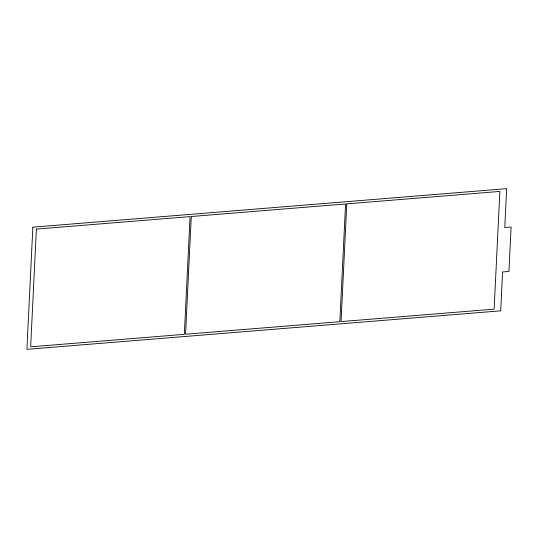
<?xml version="1.0" encoding="UTF-8"?>
<svg xmlns="http://www.w3.org/2000/svg" width="538" height="538" viewBox="0 0 538 538"><rect width="100%" height="100%" fill="white"/><g stroke="black" fill="none" stroke-linecap="round" stroke-linejoin="round"><path stroke-width="0.81" d="M32.852 227.171L26.9 349.337L500.696 310.829L502.593 271.959L508.935 271.441L511.1 227.016L504.752 227.534L506.648 188.663L32.852 227.171M36.389 229.094L30.653 346.822L184.332 334.327L190.069 216.606L36.389 229.094M191.279 216.505L185.549 334.233L339.834 321.69L345.571 203.969L191.279 216.505M346.781 203.868L341.052 321.589L494.126 309.148L499.856 191.427L346.781 203.868"/></g></svg>
